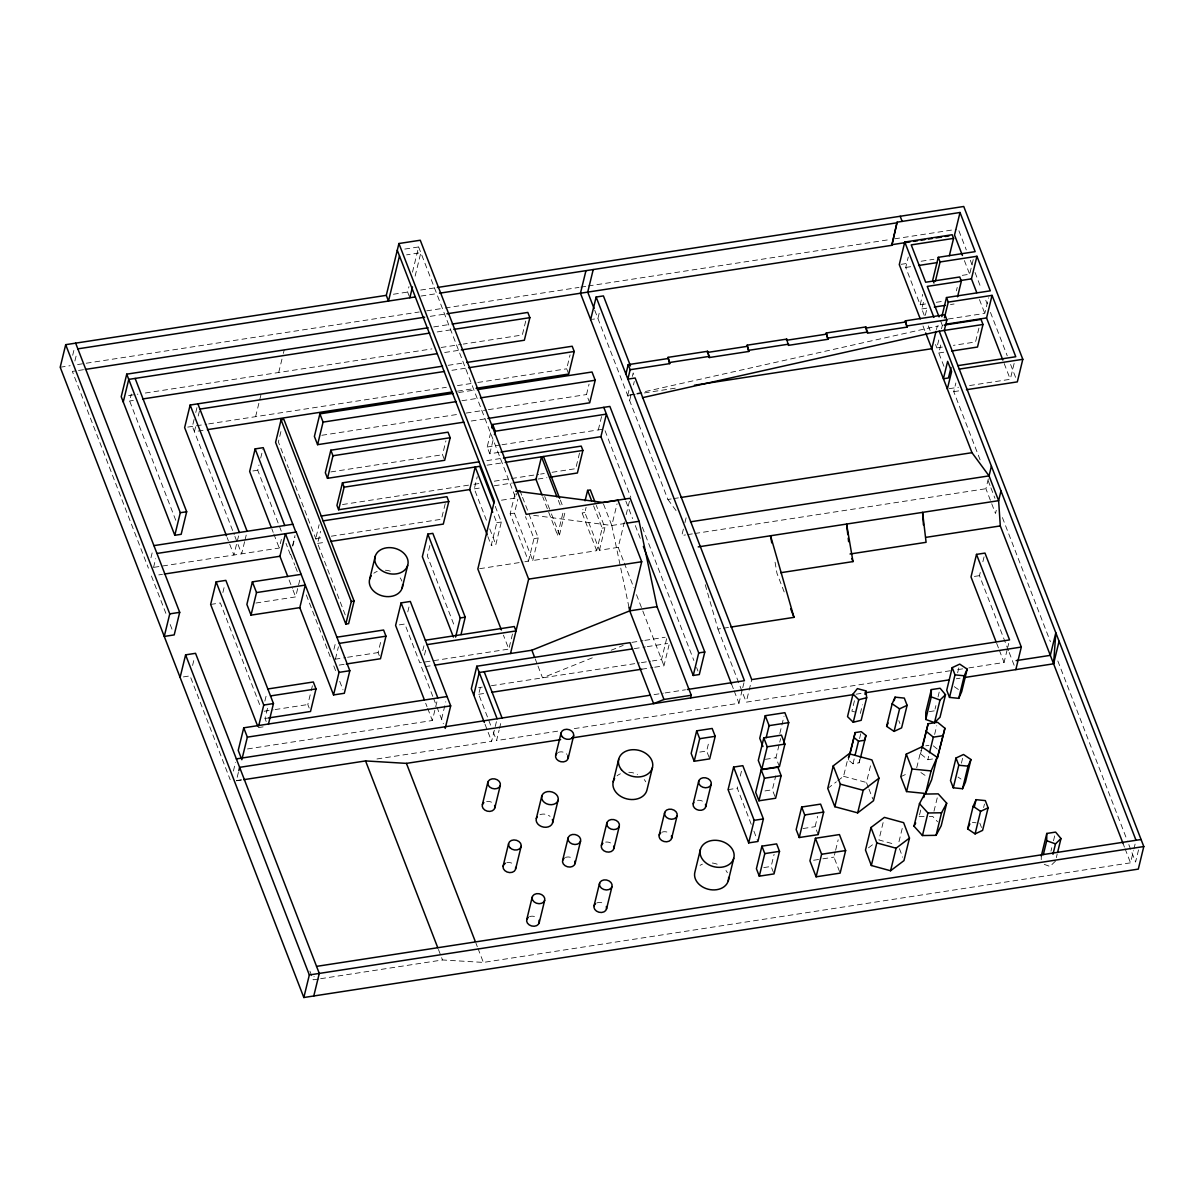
<?xml version="1.0" encoding="UTF-8"?>
<svg xmlns="http://www.w3.org/2000/svg" width="1204" height="1204" viewBox="0 0 1204 1204"><rect width="100%" height="100%" fill="white"/><g stroke="black" fill="none" stroke-linecap="round" stroke-linejoin="round"><path stroke-width="0.75" stroke-dasharray="5 3.75" d="M1041.249 859.656L1041.294 856.014M72.691 355.285L74.377 348.347M74.889 361.004L76.589 354.066M175.754 520.278L129.641 400.977L131.326 394.039M150.951 557.768L152.652 550.83M153.57 567.355L155.677 558.671M194.07 419.459L192.384 426.397L234.223 534.636M195.77 412.505L197.877 403.837M194.416 431.649L195.68 426.442M198.224 416.027L199.488 410.82M192.58 665.466L194.28 658.528M255.609 416.659L261.118 394.099M222.89 592.534L224.576 585.58M238.558 535.946L233.892 555.029L227.15 537.571M278.711 372.487L282.94 355.135M283.361 353.389L284.219 349.928M281.284 531.145L257.731 470.222L258.995 465.015M260.696 458.077L262.803 449.393M244.608 541.695L241.643 553.84L237.594 543.365M245.029 539.949L246.293 534.742M280.923 431.559L278.38 441.958L288.388 467.844M153.992 567.325L279.253 548.046L281.36 539.377M233.395 771.042L235.517 762.358M292.482 545.984L295.025 535.569M292.843 545.924L294.965 537.24M238.392 772.396L236.33 780.809L241.869 779.951M264.865 701.119L266.551 694.181M266.189 721.542L265.015 718.487L267.559 708.072M255.91 603.023L295.642 596.913L299.886 579.56M316.155 536.864L319.12 524.718M345.247 614.928L317.6 543.425L320.565 531.28M409.3 296.334L407.629 292.06L408.954 286.642M412.475 272.209L418.631 246.955L402.618 249.409M309.172 708.012L307.818 704.536L310.782 692.39M311.204 690.644L312.483 685.437M415.124 276.122L420.843 252.659L406.606 254.857M333.929 649.362L335.615 642.409M335.464 658.979L338.414 646.834M379.29 655.668L378.101 652.583L381.051 640.438M318.804 978.987L313.266 979.845L314.093 976.474M444.141 458.905L442.53 454.736L445.916 440.845M407.78 611.873L409.48 604.935M429.858 545.502L427.33 555.917L455.007 627.525M445.239 503.633L441.432 519.255L330.528 536.322M422.77 650.642L424.47 643.704M424.47 655.051L425.749 649.844M486.401 520.203L474.286 488.869L477.251 476.709M499.043 452.343L489.772 453.773L487.168 447.015L490.976 431.393M489.772 453.773L493.58 438.151M525.712 321.107L522.325 334.998L463.269 344.088M247.482 748.948L432.356 720.504L437.007 701.42M441.567 719.089L445.796 701.736M495.265 506.357L501.331 522.024L495.822 544.584L491.262 545.292L496.755 522.732L493.399 514.018M524.854 561.741L528.481 561.184L510.165 513.792L515.658 491.232M501.451 500.202L515.688 498.02L516.907 492.978M593.572 505.815L602.196 528.12L596.702 550.679L532.755 560.522L514.439 513.145L517.825 499.254M490.6 725.139L478.68 694.287L480.802 685.618M568.709 374.053L566.693 368.8L570.064 354.909M528.481 561.184L533.974 538.624L525.471 516.621M509.232 647.361L512.618 633.47M532.755 560.522L538.248 537.962L528.436 512.573M376.957 758.971L491.623 741.333L496.71 720.504M599.186 313.266L597.921 318.473L592.458 319.316M557.633 731.174L496.575 740.565L499.103 730.151M499.525 728.42L501.225 721.482M589.704 402.798L586.529 394.551L589.057 384.136M557.542 535.103L563.036 512.528L565.022 512.227L559.529 534.787L557.542 535.103L542.718 496.785M579.53 453.035L575.723 468.657L551.658 472.359M598.313 429.918L601.699 416.027M596.702 550.679L582.104 512.934L582.947 509.458M624.409 521.904L618.209 547.368L599.442 550.258L584.843 512.513L586.107 507.305M635.11 394.355L627.69 395.499L628.955 390.292M632.341 376.4L633.199 372.939L634.493 376.31M629.647 400.556L631.347 393.618M633.454 384.934L634.297 381.472M599.442 550.258L604.935 527.698L596.311 505.394M628.97 607.237L611.798 525.501L617.065 503.844M626.185 514.62L630.174 498.245M683.375 529.083L681.81 535.509L685.527 534.937M684.941 522.671L686.129 517.81M666.64 638.692L661.553 659.521L652.402 660.936M654.705 667.212L663.976 665.782L669.048 644.953M709.096 757.301L706.673 751.025L709.201 740.611M574.278 728.616L738.955 703.271L742.341 689.395M742.763 687.65L744.448 680.712M950.272 670.748L746.224 702.158L751.732 679.598M751.251 824.288L737.315 788.229L738.157 784.752M740.279 776.083L741.965 769.13M779.816 733.507L784.045 716.154M779.409 766.647L775.948 757.707L779.334 743.816M779.756 742.085L780.613 738.624M774.985 796.536L772.366 789.794L775.752 775.903M925.545 303.965L920.172 304.793L905.739 267.454L908.267 257.054M773.435 872.418L771.132 866.459L774.097 854.313M920.172 304.793L922.7 294.378M924.266 315.403L921.782 308.961L923.889 300.293M925.304 315.267L927.005 308.329M818.178 834.628L815.108 826.681L817.636 816.267M936.441 329.61L937.284 326.133L942.341 325.366L940.369 320.279M942.371 347.068L936.832 347.926L938.954 339.242M941.498 328.827L942.341 325.366M943.951 366.317L938.789 352.983L941.332 342.583M854.449 700.758L851.905 711.173L856.962 712.542M956.367 290.871L957.225 287.395M837.803 780.719L843.552 776.309L849.061 753.749M859.972 759.649L859.054 762.824L852.989 763.757L848.293 759.92L849.151 756.443M860.333 713.445L862.455 704.776M962.282 275.355L969.656 274.211L973.464 258.604M852.989 763.757L854.689 756.804M859.551 738.594L861.236 731.656M839.519 871.515L833.951 857.128L835.215 851.92M835.636 850.19L838.18 839.775M859.054 762.824L859.912 759.348M980.101 459.853L953.749 391.661L955.856 382.977M868.355 787.461L866.428 782.48L870.658 765.127M978.927 328.09L975.541 341.966L953.417 345.367M948.3 319L984.797 313.386L988.604 297.764M883.119 822.588L878.89 839.94L894.632 844.26M969.566 385.551L1010.276 379.29L1014.505 361.937M916.726 767.701L920.955 750.348M898.967 841.746L902.774 826.14M932.558 758.987L927.832 759.724L920.503 753.734L921.346 750.273M996.28 510.3L995.497 513.506L985.91 488.719L988.65 477.476M935.056 709.081L935.899 705.604M938.021 696.935L939.286 691.728M927.832 759.724L928.675 756.247M934.635 734.425L936.757 725.756M919.54 814.912L920.804 809.705M1008.5 650.702L979.484 575.647L980.327 572.171M982.87 561.756L984.135 556.549M957.631 672.78L958.896 667.573M933.988 811.225L937.796 795.603M961.409 763.17L962.673 757.963M968.829 667.904L1004.061 662.471L1007.447 648.595M1007.868 646.864L1008.726 643.387M983.623 807.538L984.466 804.076M1050.957 851.183L1051.799 847.706M1053.485 840.768L1054.764 835.561M1056.329 857.624L1057.172 854.163M320.655 978.701L442.5 959.964L483.376 962.417L1130.526 862.832L1133.491 850.686M1133.912 848.955L1135.598 842.017M1138.533 849.904L1135.568 862.064L1127.456 841.069M848.293 759.92L849.663 755.149M920.503 753.734L921.782 749.279M1055.487 861.101L1049.993 866.444L1041.219 863.298M827.75 788.424L836.374 781.817M868.475 847.827L874.42 843.327M900.803 776.685L908.553 773.058M592.293 657.836L542.537 677.837L537.872 665.752M611.165 650.25L623.175 645.419M627.69 395.499L635.02 393.858M636.856 393.437L937.284 326.133M393.407 294.243L407.629 292.06M420.647 290.059L437.368 287.485M420.964 296.064L437.654 293.49M60.2 367.235L70.148 365.7M77.583 364.556L419.263 311.986M426.698 310.843L443.403 308.269M445.269 307.983L578.973 287.41M580.825 287.124L586.408 286.266M588.259 285.98L889.094 239.686M894.662 238.828L956.427 229.332M83.482 369.703L72.36 371.419L148.423 568.183M430.249 316.351L445.089 314.063M433.711 326.916L450.311 324.358M437.202 331.928L452.027 329.655M901.104 264.323L908.388 263.209M921.15 261.238L933.913 259.281M905.739 267.454L911.262 266.611M128.647 395.574L137.903 394.144M145.323 393.016L431.905 348.904M441.131 347.489L461.433 344.374M129.641 400.977L133.343 400.405M444.667 352.501L461.358 349.928M448.129 365.324L464.789 362.765M451.921 370.305L466.746 368.033M936.321 302.309L941.694 301.482M921.782 308.961L927.155 308.134M950.483 304.552L954.08 303.995M187.734 427.104L206.832 424.169M208.638 423.898L446.323 387.312M457.445 385.611L475.956 382.767M477.807 382.481L566.693 368.8M198.118 431.077L205.523 429.933M457.535 391.165L474.21 388.591M458.739 392.504L475.399 389.93M461.93 400.736L478.59 398.178M321.799 435.291L456.933 414.492M466.189 413.062L486.551 409.932M488.403 409.646L586.529 394.551M636.961 394.069L642.53 393.211M644.381 392.925L675.895 388.079M471.231 421.024L486.04 418.751M938.789 352.983L944.327 352.14M252.885 470.96L257.731 470.222M487.168 447.015L500.127 445.028M501.978 444.743L602.858 429.211M330.829 471.923L442.53 454.736M949.203 388.681L958.459 387.267M486.822 460.62L503.483 458.062M953.749 391.661L961.003 390.547M487.048 465.18L503.377 462.667M342.508 504.536L472.073 484.61M473.924 484.324L479.478 483.466M494.287 481.194L538.7 474.346M540.551 474.075L544.253 473.503M474.286 488.869L479.734 488.026M494.242 485.799L512.392 483M537.977 479.057L546.947 477.687M315.734 538.594L323.123 537.466M317.6 543.425L324.99 542.282M510.165 513.792L514.439 513.145M496.755 522.732L501.331 522.024M158.793 574.895L162.465 574.338M594.731 310.241L667.889 499.479L671.591 498.907M673.457 498.622L679.011 497.764M582.104 512.934L584.843 512.513M533.673 515.327L611.798 525.501L624.53 523.529M533.974 538.624L538.248 537.962M602.196 528.12L604.935 527.698M210.64 604.438L220.347 602.948L260.29 706.281M687.379 534.651L692.932 533.793M694.798 533.507L985.91 488.719M479.643 568.694L523.048 562.012M399.292 624.876L404.83 624.018L419.805 662.787L508.81 649.091L503.422 635.155M183.414 676.904L190.051 675.88L230.19 779.725M334.983 659.22L345.759 657.565M347.55 657.279L378.101 652.583M339.152 665.105L344.54 664.277M974.397 576.43L979.484 575.647M425.223 666.625L432.642 665.481M631.889 642.379L642.996 640.663M644.847 640.377L665.21 637.247M705.228 584.708L717.975 629.045L721.678 628.488M723.529 628.202L729.097 627.344M634.297 648.625L645.404 646.924M647.255 646.638L667.618 643.508M264.143 711.248L273.248 709.848M275.069 709.577L307.818 704.536M265.015 718.487L268.658 717.93M478.62 687.665L482.277 687.108M491.413 685.708L639.58 662.907M641.416 662.621L650.566 661.207M258.258 727.607L263.104 726.87M478.68 694.287L484.234 693.444M641.747 669.198L652.854 667.498M654.043 694.618L663.299 693.203M665.15 692.917L685.512 689.787M236.405 780.598L241.959 779.74M957.692 669.62L966.962 668.19M856.044 694.196L861.612 693.338M956.367 678.77L960.07 678.198M929.337 711.624L934.635 710.811M699.78 752.079L706.673 751.025M765.353 759.333L775.948 757.707M925.801 745.818L928.946 745.336M728.089 789.643L737.315 788.229M764.946 790.923L772.366 789.794M803.053 828.533L815.108 826.681M763.772 867.587L771.132 866.459M813.618 860.258L821.008 859.114M822.859 858.828L833.951 857.128M919.119 816.643L927.622 816.508M929.322 816.478L932.724 816.417L937.57 821.76M972.426 822.407L976.113 822.784M843.552 776.309L866.428 782.48M954.245 686.671L958.7 689.696M958.023 777.047L961.003 779.063M920.894 772.547L927.02 776.7M933.326 745.848L938.202 749.836M667.889 499.479L677.476 512.528M958.911 230.777L966.3 249.89M970.319 260.305L972.335 265.512M975.029 272.465L981.064 288.087M985.76 300.248L987.114 303.724M990.471 312.408L1007.251 355.827M1010.607 364.511L1015.98 378.402M964.389 260.591L969.656 274.211M979.454 299.57L984.797 313.386M1004.181 363.518L1010.276 379.29M928.314 325.878L930.286 330.965M935.523 344.525L936.832 347.926M988.213 480.847L990.245 486.085M990.922 487.846L994.971 498.336M1002.405 517.569L1050.4 641.717M1057.834 660.966L1126.793 839.323M922.986 325.923L925.018 331.175M1123.106 843.628L1124.446 847.119M1125.123 848.865L1130.526 862.832M1009.178 652.448L1014.505 666.233M996.641 643.282L998.673 648.52M999.35 650.265L1004.061 662.471M979.815 823.16L981.486 827.494M898.816 720.654L899.93 723.544M868.987 789.117L872.84 799.095M784.165 591.932L776.956 573.285L774.518 558.987M717.975 629.045L746.224 702.158M731.505 684.007L733.537 689.26M734.214 691.006L738.955 703.271M605.055 430.731L630.821 497.387M642.349 527.202L693.88 660.514M696.589 667.528L697.944 671.034M753.915 831.166L757.903 841.476M625.854 501.165L632.597 518.593M635.291 525.576L641.356 541.258M603.52 504.1L611.798 525.501M618.209 547.368L623.627 561.395M624.304 563.141L633.786 587.672M636.495 594.686L663.976 665.782M560.312 500.036L563.683 508.75M558.325 500.337L561.019 507.305M544.72 496.484L550.77 512.151M551.447 513.897L559.529 534.787M519.932 490.57L521.904 495.657M522.551 497.342L527.788 510.887M418.631 246.955L515.688 498.02M489.772 528.917L495.822 544.584M487.891 536.593L491.262 545.292M535.193 658.844L537.195 664.021M493.249 732.002L496.575 740.565M485.001 724.191L491.623 741.333M421.52 667.197L432.883 696.604M433.545 698.335L436.224 705.258M436.886 706.974L443.373 723.754M425.674 703.226L427.014 706.673M427.676 708.403L432.356 720.504M475.956 943.214L477.311 946.705M477.988 948.451L483.376 962.417M289.05 469.575L316.983 541.815M290.736 554.592L294.799 565.112M295.477 566.873L297.508 572.126M306.313 594.911L331.386 659.777M333.764 665.932L335.75 671.049M339.709 681.313L343.02 689.847M285.995 543.32L287.335 546.812M288.554 549.942L290.36 554.653M438.452 949.489L442.5 959.964M271.848 528.902L273.188 532.379M273.865 534.124L279.253 548.046M289.095 579.967L292.376 588.44M293.023 590.141L295.642 596.913M234.9 536.382L236.917 541.619M309.895 971.116L313.266 979.845M151.448 576.024L166.844 615.861M170.185 624.515L172.864 631.438M899.433 848.654L902.669 857.218M529.534 916.665A6.441 4.966 13.7 0 1 537.255 917.93M486.657 801.412A6.441 4.966 13.7 0 1 493.926 804.182M565.428 857.459A6.441 4.966 13.7 0 1 573.149 858.723M539.979 814.702A8.428 6.487 13.7 0 1 550.077 816.357M596.853 902.91A6.441 4.966 13.7 0 1 604.574 904.174M506.809 862.711A6.441 4.966 13.7 0 1 514.334 864.893M558.174 752.44A6.441 4.966 13.7 0 1 567.054 754.457M605.672 842.108A6.441 4.966 13.7 0 1 611.888 843.778M617.05 775.827A17.383 13.394 13.7 0 1 620.391 773.796M628.774 772.261A17.383 13.394 13.7 0 1 637.518 774.398M644.26 779.605A17.383 13.394 13.7 0 1 645.735 781.802M700.066 865.375A17.247 13.289 13.7 0 1 702.414 864.171M712.317 863.012A17.247 13.289 13.7 0 1 719.45 865.194M725.967 870.522A17.247 13.289 13.7 0 1 727.351 872.734M661.959 832.19A6.441 4.966 13.7 0 1 669.68 833.454M697.522 800.329A6.441 4.966 13.7 0 1 703.738 801.999M373.827 573.239A16.871 12.988 13.7 0 1 377.198 571.388M385.461 570.229A16.871 12.988 13.7 0 1 392.564 571.975M400.149 577.86A16.871 12.988 13.7 0 1 401.925 581.171"/><path stroke-width="1.5" d="M925.741 719.45L925.816 712.166L931.324 689.606L940.128 688.252L945.516 694.693L940.008 717.268L934.515 722.596L925.741 719.45L931.249 696.89L931.324 689.606M1043.341 854.614L1046.712 840.738L1046.788 833.454L1055.607 832.099L1060.98 838.541L1057.594 852.417M963.787 677.626L1053.59 663.81L1055.818 632.792L1050.324 655.352L1016.146 660.62M517.314 491.307L602.888 502.444L630.174 498.245L639.083 521.287L657.038 606.665L691.277 695.265L663.976 699.464L629.737 610.864L641.717 561.726L617.953 500.232L526.223 514.349L420.271 240.243L398.915 243.524L386.288 295.341L65.693 344.675L60.2 367.235L303.829 997.514L1138.307 869.107L1143.8 846.547L944.297 330.423L946.886 319.828L944.914 314.756L905.363 320.851L907.033 327.112L867.482 333.192L865.811 326.931L826.26 333.011L827.931 339.287L788.379 345.367L786.709 339.107L747.157 345.187L748.828 351.448L709.276 357.543L707.606 351.282L668.054 357.362L669.71 363.623L630.159 369.718L627.871 379.125L635.155 377.996L751.732 679.598L1009.569 639.911L976.504 554.382L984.992 553.087L1021.308 647.06L1015.815 669.62M428.172 327.774L126.736 374.158L121.228 396.718L174.791 535.283L181.172 534.305L186.68 511.745L135.134 378.417M123.26 401.955L128.753 379.395L429.783 333.072M442.575 366.182L190.142 405.026L184.633 427.586L226.472 535.825M174.791 535.283L180.299 512.723L126.736 374.158M65.693 344.675L169.764 613.874L164.256 636.434L174.204 634.899L179.712 612.339L75.641 343.14M180.103 677.416L185.597 654.856L195.545 653.321L319.286 973.419L313.777 995.979M268.387 724.387L273.458 703.557L225.855 580.373L216.148 581.878L210.64 604.438L257.581 725.877M295.868 532.093L263.224 447.662L255.143 448.896L249.649 471.456L271.171 527.156M281.074 419.835L275.581 442.395L345.804 624.078L348.618 623.657L354.111 601.082L283.888 419.398L281.074 419.835L351.312 601.518L345.804 624.078M301.15 574.353L252.373 581.863L246.88 604.423L251.019 615.139L299.796 607.644L305.289 585.084L256.527 592.579L251.019 615.139M287.786 576.581L279.93 556.263L285.438 533.703L339.031 672.374L333.538 694.934L344.329 693.278L349.837 670.703L296.229 532.033L156.956 553.464M453.186 393.347L319.888 413.86L314.394 436.42L317.585 444.667L463.826 422.168M243.735 727.818L238.226 750.378L241.838 759.709L247.347 737.149L243.735 727.818L447.075 696.529M317.585 444.667L323.078 422.107L319.888 413.86M238.798 770.711L239.626 767.339L1021.308 647.06M258.679 725.877L263.751 705.047L216.148 581.878M330.829 450.206L325.336 472.766L327.488 478.319L444.682 460.289L450.176 437.729L448.023 432.176L330.829 450.206L332.981 455.759L327.488 478.319M479.418 461.764L342.448 482.834L336.954 505.394L338.625 509.743L469.726 489.561L475.219 467.001L492.722 512.287M399.487 255.955L388.486 301.06L386.288 295.341M338.625 509.743L344.133 487.168L342.448 482.834M409.842 297.764L412.49 286.943M267.83 688.974L313.326 681.976L316.005 688.929L310.512 711.489L268.658 717.93M369.733 578.838L375.242 556.263M336.879 637.202L383.594 630.023L385.972 636.179L380.479 658.738L346.346 663.991M402.181 587.988L407.674 565.428A16.871 12.988 13.7 0 0 386.665 547.805A16.871 12.988 13.7 0 0 380.028 569.326A16.871 12.988 13.7 0 0 407.674 565.428M303.829 997.514L309.338 974.954L185.597 654.856M445.179 728.42L450.687 705.86L410.323 601.458L401.098 602.888L395.604 625.448L424.335 699.765M460.997 634.553L465.226 617.201L432.823 533.357L427.841 534.124L422.348 556.684L453.396 637.021M321.242 516.034L446.925 496.695L448.791 501.526L443.298 524.086L330.543 541.439M491.819 427.932L492.662 424.455L609.871 406.425L704.791 651.981L699.298 674.541L693.233 675.474L643.372 546.481M494.438 434.674L495.28 431.213L492.662 424.455M452.162 324.072L527.834 312.438L529.865 317.675L524.357 340.235L461.358 349.928M455.594 637.051L460.244 617.953L427.841 534.124M663.976 699.464L653.606 703.633L630.038 642.65L476.814 666.233L471.321 688.793L484.339 722.475M473.744 695.054L479.237 672.494L632.446 648.911M585.957 270.674L580.448 293.234L731.505 684.007M542.056 495.04L535.991 479.373L541.499 456.813L556.97 496.861M593.226 269.545L587.733 292.12L594.099 308.585M466.64 362.479L572.186 346.24L574.218 351.493L568.709 374.053L476.062 388.305M590.637 319.587L596.146 297.027L603.415 295.913L630.49 365.926M510.511 653.501L528.646 579.124L398.915 243.524M482.352 804.693L487.861 782.133M477.251 389.644L592.022 371.991L595.212 380.238L589.704 402.798L487.891 418.465M494.784 808.05L500.277 785.49A6.441 4.966 13.7 0 0 492.15 778.853A6.441 4.966 13.7 0 0 489.772 787.1A6.441 4.966 13.7 0 0 500.277 785.49M503.483 458.062L581.216 446.097L582.902 450.431L577.393 472.991L550.529 477.13M585.069 500.789L587.612 490.374L590.351 489.953L594.987 501.963M625.177 499.419L600.916 436.676L606.425 414.101L495.28 431.213M503.046 866.398L508.539 843.838M625.914 374.053L628.202 364.646L667.753 358.566M515.688 868.716L521.197 846.156M536.322 818.479L541.83 795.919M555.601 755.45L561.109 732.89M526.75 919.54L532.243 896.98M552.591 822.859L558.084 800.299A8.428 6.487 13.7 0 0 547.444 791.615A8.428 6.487 13.7 0 0 544.343 802.421A8.428 6.487 13.7 0 0 558.084 800.299M568.153 758.294L573.661 735.734M669.71 363.623L668.054 357.362M539.181 922.896L544.675 900.336A6.441 4.966 13.7 0 0 536.548 893.684A6.441 4.966 13.7 0 0 534.17 901.946A6.441 4.966 13.7 0 0 544.675 900.336M562.644 860.348L568.137 837.788M575.061 863.689L580.569 841.129A6.441 4.966 13.7 0 0 572.427 834.492A6.441 4.966 13.7 0 0 570.064 842.755A6.441 4.966 13.7 0 0 580.569 841.129M709.276 357.543L707.606 351.282M613.197 781.787L618.706 759.227M601.383 845.404L606.876 822.844M594.054 905.784L599.562 883.224M613.814 848.745L619.308 826.185A6.441 4.966 13.7 0 0 611.165 819.548A6.441 4.966 13.7 0 0 608.803 827.81A6.441 4.966 13.7 0 0 619.308 826.185M606.485 909.14L611.993 886.58A6.441 4.966 13.7 0 0 603.851 879.943A6.441 4.966 13.7 0 0 601.473 888.191A6.441 4.966 13.7 0 0 611.993 886.58M748.828 351.448L747.157 345.187M652.478 767.445L646.969 790.005A17.383 13.394 13.7 0 1 624.741 798.267A17.383 13.394 13.7 0 1 614.597 778.552M693.233 675.474L698.726 652.914L603.806 407.358M690.629 697.944L691.277 695.265M659.175 835.079L664.668 812.519M786.709 339.107L786.423 340.296L825.974 334.215M696.664 730.843L691.156 753.403L694.196 761.259L709.698 758.866L715.206 736.306L712.166 728.465L696.664 730.843L699.69 738.699L694.196 761.259M671.606 838.435L677.099 815.861A6.441 4.966 13.7 0 0 668.972 809.223A6.441 4.966 13.7 0 0 666.595 817.486A6.441 4.966 13.7 0 0 677.099 815.861M693.233 803.625L698.726 781.05M705.649 806.966L711.158 784.406A6.441 4.966 13.7 0 0 703.016 777.769A6.441 4.966 13.7 0 0 700.653 786.016A6.441 4.966 13.7 0 0 711.158 784.406M700.442 849.332L694.949 871.892A17.247 13.289 13.7 0 0 710.134 889.636A17.247 13.289 13.7 0 0 728.631 877.415M827.931 339.287L826.26 333.011M733.597 767.083L728.089 789.643L748.677 842.89L757.903 841.476L763.396 818.916L742.823 765.669L733.597 767.083L754.171 820.33L748.677 842.89M783.654 743.455L788.725 722.626L784.888 712.693L765.262 715.703L759.754 738.278L762.96 746.555M728.254 880.876L733.748 858.301A17.247 13.289 13.7 0 0 711.955 840.512A17.247 13.289 13.7 0 0 705.589 862.636A17.247 13.289 13.7 0 0 733.748 858.301M763.787 737.871L758.294 760.431L761.741 769.371L779.409 766.647L784.918 744.087L781.456 735.147L763.787 737.871L767.249 746.811L761.741 769.371M866.835 331.506L865.811 326.931M766.135 737.796L769.1 725.636L765.262 715.703M761.184 769.792L755.691 792.352L758.941 800.795L775.632 798.237L781.14 775.662L777.874 767.219L761.184 769.792L764.45 778.236L758.941 800.795M446.94 313.777L891.833 245.315L897.1 222.183L960.024 212.491L975.165 251.651L938.277 257.325L932.784 279.9L933.973 282.97M891.833 245.315L897.1 222.183M949.339 255.745L953.583 238.377L952.168 234.75L904.776 242.049L899.283 264.609L920.277 318.925M761.906 846.156L756.413 868.716L759.288 876.166L774.021 873.908L779.515 851.348L776.64 843.899L761.906 846.156L764.796 853.606L759.288 876.166M907.033 327.112L905.363 320.851M801.668 807.026L796.175 829.586L799.245 837.532L818.178 834.628L823.671 812.068L820.601 804.121L801.668 807.026L804.739 814.973L799.245 837.532M935.418 281.044L940.068 261.96L938.277 257.325M960.024 212.491L954.516 235.051L962.417 255.489M936.02 331.341L931.791 348.708L694.437 385.22M941.844 316.652L946.494 297.554L990.305 290.826L976.941 256.286L940.068 261.96M815.424 838.27L809.931 860.83L816.101 876.813L840.136 873.126L845.629 850.566L839.444 834.568L815.424 838.27L821.61 854.253L816.101 876.813M833.258 765.864L827.75 788.424L834.823 806.71L857.684 812.866L873.487 800.75L878.98 778.19L871.922 759.92L849.061 753.749L833.258 765.864L840.317 784.15L834.823 806.71M944.448 317.736L948.255 302.114L946.494 297.554M853.034 694.061L847.526 716.621L853.26 722.265L861.176 720.308L866.684 697.748L865.842 690.885L857.399 688.613L853.034 694.061L858.753 699.705L866.684 697.748M853.26 722.265L858.753 699.705M957.556 296.771L961.364 281.164L959.754 276.98L925.665 282.233L911.232 244.894L953.583 238.377M849.572 754.712L855.171 732.589L861.236 731.656L865.932 735.493L860.439 758.053M849.663 755.149L855.171 732.589M864.999 694.362L865.842 690.885M855.111 755.074L858.497 741.197L853.802 737.36M976.79 292.662L971.447 278.846L976.941 256.286M950.994 367.536L948.451 377.966L943.394 378.748L947.638 361.366L951.596 371.6L947.352 388.967M857.684 812.866L863.193 790.306L878.98 778.19M944.177 325.08L981.034 319.406L982.991 324.478L977.497 347.038L951.702 351.011M886.641 726.358L892.149 703.798L895.069 697.161L904.309 698.094L907.109 705.318L901.6 727.878L894.075 731.4L886.641 726.358L888.101 723.032M1002.827 360.011L986.558 317.931L992.066 295.371L948.255 302.114M894.226 700.638L895.069 697.161M894.075 731.4L899.584 708.84L907.109 705.318M870.989 827.509L865.495 850.069L871.335 865.495L890.569 870.763L903.963 860.634L909.471 838.074L903.632 822.663L884.398 817.381L870.989 827.509L876.828 842.935L871.335 865.495M906.296 754.125L900.803 776.685L906.552 791.555L925.59 793.481L931.625 779.816L937.118 757.256L921.797 746.871L906.296 754.125L912.045 768.995L906.552 791.555M890.569 870.763L896.077 848.203L909.471 838.074M921.767 748.527L928.134 723.739L937.6 722.28L944.929 728.269L937.284 758.264L944.929 728.269M922.64 746.299L928.134 723.739M991.404 466.159L989.041 475.881L998.628 500.668L1000.298 525.922L1123.106 843.628M437.368 287.485L963.742 206.486L1022.813 359.319L1017.32 381.879L966.451 389.705M934.515 722.596L940.023 700.036L945.516 694.693M976.504 554.382L971.011 576.957L995.964 641.536M929.518 752.771L933.326 737.164L925.996 731.174M952.213 667.633L946.72 690.193L949.504 697.402L958.76 698.35L961.68 691.713L967.173 669.153L959.739 664.111L952.213 667.633L955.013 674.842L949.504 697.402M913.986 826.2L919.48 803.64L924.612 794.083L938.217 793.857L946.69 803.203L941.197 825.763L936.065 835.32L922.46 835.546L913.986 826.2L915.687 823.009M923.769 797.545L924.612 794.083M925.59 793.481L931.098 770.921L937.118 757.256M1000.991 490.946L998.628 500.668L698.23 546.887M922.46 835.546L927.953 812.986L919.48 803.64M958.76 698.35L964.254 675.79L967.173 669.153M936.065 835.32L941.558 812.76L946.69 803.203M956.006 758.008L950.498 780.568L953.282 787.792L962.538 788.725L965.457 782.088L970.951 759.528L963.516 754.487L956.006 758.008L958.79 765.232L953.282 787.792M962.538 788.725L968.031 766.165L970.951 759.528M967.64 828.864L973.148 806.304L976.068 799.667L985.323 800.6L988.108 807.824L982.599 830.384L975.089 833.905L967.64 828.864L969.837 823.882M974.382 806.605L976.068 799.667M975.089 833.905L980.583 811.346L988.108 807.824M1053.59 663.81L1059.084 641.235M1041.294 856.014L1046.788 833.454M1052.958 854.283L1055.487 843.884L1060.98 838.541M865.932 735.493L864.562 740.264L858.497 741.197M434.493 665.21L531.867 650.22L629.737 610.864L657.038 606.665M642.469 397.681L939.24 331.205L982.991 324.478M77.854 348.859L415.41 296.921M439.505 293.204L897.326 222.755M891.607 244.743L910.104 241.884M913.806 241.327L917.508 240.755M921.211 240.183L924.913 239.611M928.615 239.039L932.317 238.467M936.02 237.91L941.573 237.053M945.275 236.481L948.963 235.909M85.334 369.417L424.681 317.209M453.878 329.369L529.865 317.675M918.622 265.482L937.028 262.638M142.614 398.976L437.263 353.645M960.386 280.547L971.447 278.846M961.364 281.164L927.276 286.401L939.06 316.878M199.909 409.089L444.502 371.449M468.597 367.747L574.218 351.493M934.334 307.035L945.11 305.38M707.305 352.471L746.871 346.391M865.525 328.135L905.077 322.04M207.389 429.647L451.982 392.022M670.011 362.434L709.562 356.339M749.114 350.259L788.665 344.163M828.217 338.083L867.768 332.003M907.319 325.908L946.886 319.828M946.404 324.117L986.558 317.931M323.078 422.107L456.376 401.594M480.441 397.892L595.212 380.238M332.981 455.759L450.176 437.729M957.902 365.64L1015.77 356.73L992.066 295.371M959.242 369.101L1022.813 359.319M500.894 452.057L600.916 436.676M344.133 487.168L479.779 466.309L493.926 502.881M505.198 462.396L582.902 450.431M180.299 512.723L186.68 511.745M514.213 482.714L535.991 479.373M153.916 545.623L292.828 524.252M323.108 520.865L448.791 501.526M515.658 491.232L519.932 490.57M164.301 574.052L279.93 556.263M680.862 497.478L971.989 452.689L989.041 475.881L690.509 521.814M626.351 523.258L639.083 521.287M169.764 613.874L179.712 612.339M351.312 601.518L354.111 601.082M528.646 579.124L641.717 561.726M926.117 537.33L1000.298 525.922M850.054 554.006L926.087 542.312L922.595 512.362L923.438 524.989M460.244 617.953L465.226 617.201M780.674 572.713L852.989 561.591L846.578 524.071L847.797 534.636M339.272 643.372L385.972 636.179M425.313 640.227L514.304 626.531L516.004 630.941L427.014 644.637M339.031 672.374L349.837 670.703M270.509 695.927L316.005 688.929M730.948 627.058L793.993 617.351L770.545 535.765L771.764 542.914M263.751 705.047L273.458 703.557M698.726 652.914L704.791 651.981M491.653 692.3L641.747 669.198M247.347 737.149L450.687 705.86M236.36 758.896L650.341 695.19M687.364 689.501L744.448 680.712L596.146 297.027M243.72 779.68L365.565 760.928L406.44 763.381L560.643 739.647M571.795 737.947L852.327 694.768M865.33 692.767L948.933 679.914M769.1 725.636L788.725 722.626M699.69 738.699L715.206 736.306M767.249 746.811L784.918 744.087M933.326 737.164L942.792 735.704M764.45 778.236L781.14 775.662M754.171 820.33L763.396 818.916M804.739 814.973L823.671 812.068M764.796 853.606L779.515 851.348M821.61 854.253L845.629 850.566M316.562 966.376L1141.076 839.504M309.338 974.954L1143.8 846.547M927.953 812.986L941.558 812.76M955.013 674.842L964.254 675.79M958.79 765.232L968.031 766.165M912.045 768.995L931.098 770.921M840.317 784.15L863.193 790.306M876.828 842.935L896.077 848.203M931.249 696.89L940.023 700.036M1046.712 840.738L1055.487 843.884M892.149 703.798L899.584 708.84M973.148 806.304L980.583 811.346M900.171 216.268L902.157 221.401M904.776 242.049L933.898 317.374M939.24 331.205L1136.019 840.272M925.695 332.936L971.989 452.689M851.815 558.551L852.989 561.591M790.727 608.878L793.993 617.351M628.202 364.646L630.159 369.718M587.612 490.374L591.585 500.668M543.486 456.497L559.634 498.29M397.275 250.236L494.332 501.3L477.837 568.965L501.391 629.933M469.726 489.561L487.229 534.847M531.867 650.22L534.531 657.128M484.174 671.727L502.068 718.005M476.814 666.233L497.132 718.773M401.098 602.888L437.85 697.944M406.44 763.381L475.279 941.468M255.143 448.896L284.746 525.486M365.565 760.928L437.774 947.744M299.796 607.644L333.538 694.934M197.877 403.837L247.136 531.28M190.142 405.026L239.4 532.469M252.373 581.863L256.527 592.579M628.97 607.237L629.737 610.864M848.218 538.158L848.624 541.68M539.031 920.292A6.441 4.966 13.7 0 1 531.596 925.981A6.441 4.966 13.7 0 1 528.27 917.388M494.633 805.446A6.441 4.966 13.7 0 1 487.199 811.15A6.441 4.966 13.7 0 1 483.873 802.541M574.91 861.086A6.441 4.966 13.7 0 1 567.475 866.79A6.441 4.966 13.7 0 1 564.149 858.181M552.395 819.457A8.428 6.487 13.7 0 1 543.741 827.148A8.428 6.487 13.7 0 1 537.059 816.944M606.334 906.537A6.441 4.966 13.7 0 1 598.9 912.226A6.441 4.966 13.7 0 1 595.574 903.632M515.658 867.392A6.441 4.966 13.7 0 1 507.065 872.012A6.441 4.966 13.7 0 1 505.394 863.253M567.837 755.691A6.441 4.966 13.7 0 1 560.838 761.726A6.441 4.966 13.7 0 1 556.97 753.222M613.664 846.141A6.441 4.966 13.7 0 1 606.229 851.845A6.441 4.966 13.7 0 1 602.903 843.251M671.456 835.817A6.441 4.966 13.7 0 1 664.021 841.521A6.441 4.966 13.7 0 1 660.695 832.912M705.514 804.362A6.441 4.966 13.7 0 1 698.892 810.232A6.441 4.966 13.7 0 1 693.79 802.436M402.618 584.617A16.871 12.988 13.7 0 1 382.119 595.829A16.871 12.988 13.7 0 1 371.283 575.768M509.909 847.661A6.441 4.966 13.7 0 0 520.805 847.39A6.441 4.966 13.7 0 0 513.912 839.94A6.441 4.966 13.7 0 0 509.909 847.661M562.208 736.743A6.441 4.966 13.7 0 0 573.179 736.938A6.441 4.966 13.7 0 0 566.768 729.263A6.441 4.966 13.7 0 0 562.208 736.743M621.414 769.627A17.383 13.394 13.7 0 0 651.078 770.68A17.383 13.394 13.7 0 0 634.282 749.701A17.383 13.394 13.7 0 0 621.414 769.627"/></g></svg>
